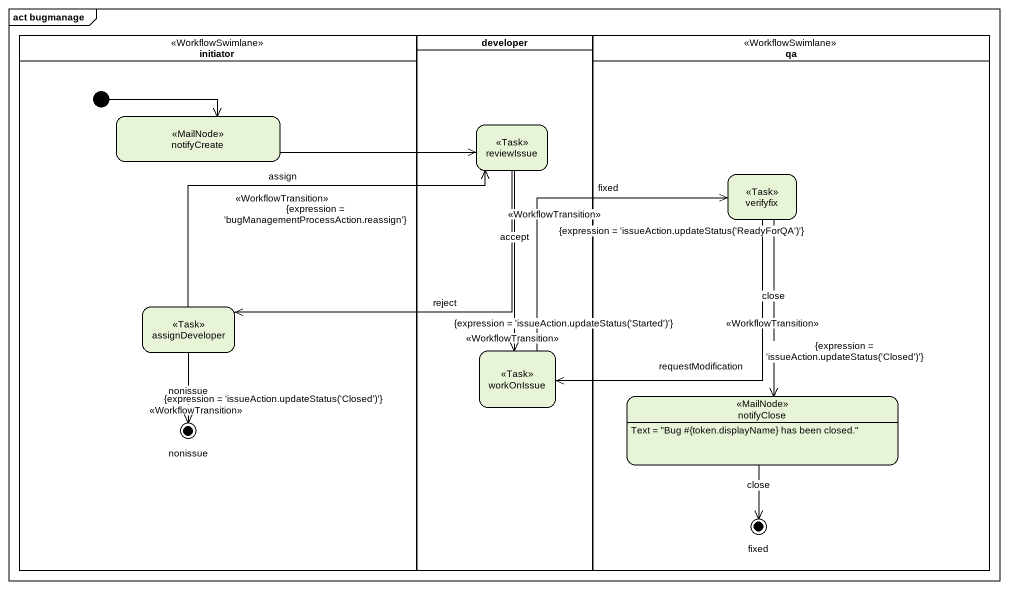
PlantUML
@startuml
mainframe act bugmanage
hide empty description
state initiator <<WorkflowSwimlane>> {
  state notifyCreate <<MailNode>>
  state assignDeveloper <<Task>>
  state nonissue <<end>>
  [*] -right-> notifyCreate
}
state developer <<partition>> {
  state reviewIssue <<Task>>
  state workOnIssue <<Task>>
}
state qa <<WorkflowSwimlane>> {
  state verifyfix <<Task>>
  state notifyClose <<MailNode>>
  notifyClose : Text = "Bug #{token.displayName} has been closed."
  state fixed <<end>>
}
notifyCreate -right-> reviewIssue
reviewIssue -left-> assignDeveloper : reject
reviewIssue --> workOnIssue : accept\n{expression = 'issueAction.updateStatus('Started')'}\n<<WorkflowTransition>>
verifyfix --> workOnIssue : requestModification
verifyfix --> notifyClose : close\n<<WorkflowTransition>>\n{expression = 'issueAction.updateStatus('Closed')'}
assignDeveloper -right-> reviewIssue : assign\n<<WorkflowTransition>>\n{expression = 'bugManagementProcessAction.reassign'}
assignDeveloper --> nonissue : nonissue\n<<WorkflowTransition>>\n{expression = 'issueAction.updateStatus('Closed')'}
workOnIssue -up-> verifyfix : fixed\n<<WorkflowTransition>>\n{expression = 'issueAction.updateStatus('ReadyForQA')'}
notifyClose --> fixed : close
@enduml
